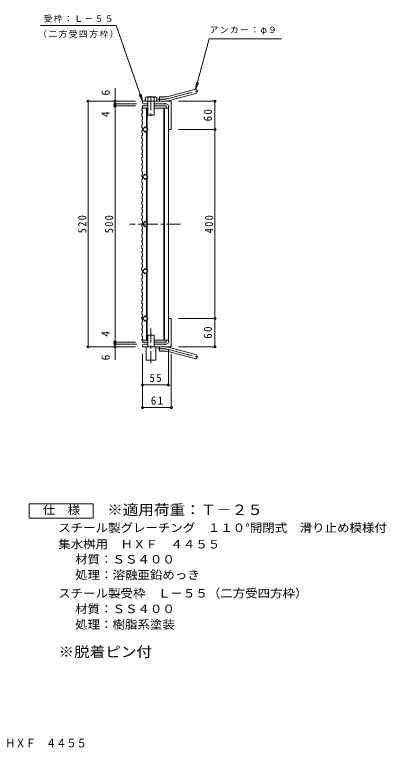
# Model space of a CAD drawing. Units: millimetres, scale not verified. Extents: x -946 to 876, y -823 to 798.
# Drawn here: x 89 to 876, y -823 to 730 of the extents above; entities that cross this region are included whole.
import ezdxf
from ezdxf.enums import TextEntityAlignment as Align

# ---------------------------------------------------------------- set-up
doc = ezdxf.new("R2010")
doc.units = ezdxf.units.MM
doc.header["$LTSCALE"] = 6
doc.header["$PDMODE"] = 32
doc.header["$PDSIZE"] = 4.8
doc.linetypes.add('CHAIN1', pattern=[8, 5, -1, 1, -1])
doc.linetypes.add('CHAIN2', pattern=[12, 9, -1, 1, -1])
for name, color, linetype, lineweight in [('A-1_ピット', 2, 'Continuous', 9), ('A-2_蓋', 3, 'Continuous', 9), ('A-4_寸法', 7, 'Continuous', 9), ('A-5_仕様文', 7, 'Continuous', 9), ('A-9_ｸｯｼｮﾝ材', 4, 'Continuous', 9), ('F-4_F-4ﾚｲﾔ', 2, 'Continuous', 9)]:
    doc.layers.add(name, color=color, linetype=linetype, lineweight=lineweight)
doc.layers.add('F-5_F-5ﾚｲﾔ', color=2, linetype='Continuous')
doc.styles.add('ＭＳ ゴシック', font='')
doc.styles.get('ＭＳ ゴシック').set_extended_font_data('MS Gothic')

msp = doc.modelspace()

# ---------------------------------------------------------------- linework, layer by layer
at = {"layer": 'A-1_ピット'}
for p, q in [((411.88, 556.285), (470.07, 571.878)), ((414.209, 547.592), (472.4, 563.184)), ((359.735, 543.479), (359.735, 546.979)), ((420.735, 546.979), (359.735, 546.979)), ((395.735, 546.979), (395.735, 555.979)), ((409.55, 555.979), (395.735, 555.979)), ((420.735, 546.979), (420.735, 486.979)), ((370.735, 540.979), (362.235, 540.979)), ((410.735, 540.979), (384.735, 540.979)), ((414.735, 536.979), (414.735, 489.479)), ((417.235, 486.979), (420.735, 486.979)), ((414.735, 36.979), (414.735, 84.479)), ((417.235, 86.979), (420.735, 86.979)), ((420.735, 86.979), (420.735, 26.979)), ((371.235, 32.979), (362.235, 32.979)), ((410.735, 32.979), (384.235, 32.979)), ((359.735, 30.479), (359.735, 26.979)), ((420.735, 26.979), (359.735, 26.979)), ((395.735, 26.979), (395.735, 17.979)), ((409.55, 17.979), (395.735, 17.979)), ((411.88, 17.672), (470.07, 2.08)), ((414.209, 26.366), (472.4, 10.773))]:
    msp.add_line(p, q, dxfattribs=at)
at = {"layer": 'A-1_ピット', "linetype": 'CHAIN2'}
for p, q in [((413.044, 551.939), (478.211, 569.4)), ((409.55, 551.479), (391.93, 551.479)), ((409.55, 22.479), (391.93, 22.479)), ((413.044, 22.019), (478.211, 4.558))]:
    msp.add_line(p, q, dxfattribs=at)
at = {"layer": 'A-1_ピット'}
for centre, radius, start, end in [((471.235, 567.531), 4.5, 285.00014, 104.99991), ((362.235, 543.479), 2.5, 180, 270), ((409.55, 564.979), 9, 270, 285.00002), ((409.55, 564.979), 18, 270, 285), ((410.735, 536.979), 4, 0, 90), ((417.235, 489.479), 2.5, 180, 270), ((417.235, 84.479), 2.5, 90, 180), ((362.235, 30.479), 2.5, 90, 180), ((410.735, 36.979), 4, 270, 0), ((409.55, 8.979), 18, 75, 90), ((409.55, 8.979), 9, 74.99998, 90), ((471.235, 6.427), 4.5, 255.00009, 74.99986)]:
    msp.add_arc(centre, radius, start, end, dxfattribs=at)
at = {"layer": 'A-1_ピット', "linetype": 'CHAIN2'}
for centre, start, end in [((409.55, 564.979), 270, 284.99995), ((409.55, 8.979), 75.00005, 90)]:
    msp.add_arc(centre, 13.5, start, end, dxfattribs=at)
at = {"layer": 'A-2_蓋'}
for p, q in [((358.235, 530.336), (359.735, 531.336)), ((358.235, 530.336), (358.235, 527.336)), ((359.735, 536.979), (359.735, 531.336)), ((359.735, 536.979), (370.735, 536.979)), ((359.735, 532.479), (370.735, 532.479)), ((368.235, 532.479), (368.235, 489.792)), ((369.735, 532.479), (369.735, 488.293)), ((384.735, 536.979), (409.735, 536.979)), ((384.735, 532.479), (414.735, 532.479)), ((404.735, 532.479), (404.735, 41.479)), ((406.235, 532.479), (406.235, 41.479)), ((409.735, 536.979), (409.735, 532.479)), ((414.735, 41.479), (414.735, 532.479)), ((358.235, 527.336), (359.735, 526.336)), ((358.235, 520.223), (359.735, 521.223)), ((358.235, 520.223), (358.235, 514.222)), ((358.235, 514.222), (359.735, 513.223)), ((359.735, 526.336), (359.735, 521.223)), ((359.735, 508.11), (359.735, 513.223)), ((358.235, 507.11), (359.735, 508.11)), ((358.235, 507.11), (358.235, 504.109)), ((358.235, 504.109), (359.735, 503.11)), ((358.235, 496.997), (359.735, 497.997)), ((358.235, 496.997), (358.235, 490.997)), ((359.735, 503.11), (359.735, 497.997)), ((358.235, 490.997), (359.735, 489.997)), ((358.235, 483.884), (359.735, 484.884)), ((358.235, 483.884), (358.235, 480.883)), ((359.735, 484.884), (359.735, 489.997)), ((368.235, 484.165), (368.235, 389.793)), ((369.735, 485.665), (369.735, 388.293)), ((358.235, 480.883), (359.735, 479.884)), ((358.235, 473.771), (359.735, 474.771)), ((358.235, 473.771), (358.235, 467.771)), ((358.235, 467.771), (359.735, 466.771)), ((359.735, 479.884), (359.735, 474.771)), ((359.735, 461.658), (359.735, 466.771)), ((358.235, 460.658), (359.735, 461.658)), ((358.235, 460.658), (358.235, 457.657)), ((358.235, 457.657), (359.735, 456.658)), ((358.235, 450.545), (359.735, 451.545)), ((358.235, 450.545), (358.235, 444.545)), ((359.735, 456.658), (359.735, 451.545)), ((358.235, 444.545), (359.735, 443.544)), ((358.235, 437.432), (359.735, 438.432)), ((358.235, 437.432), (358.235, 434.431)), ((359.735, 438.432), (359.735, 443.544)), ((358.235, 434.431), (359.735, 433.431)), ((358.235, 427.319), (359.735, 428.319)), ((358.235, 427.319), (358.235, 421.319)), ((358.235, 421.319), (359.735, 420.318)), ((359.735, 433.431), (359.735, 428.319)), ((359.735, 415.206), (359.735, 420.318)), ((358.235, 414.206), (359.735, 415.206)), ((358.235, 414.206), (358.235, 411.205)), ((358.235, 411.205), (359.735, 410.205)), ((358.235, 404.093), (359.735, 405.093)), ((358.235, 404.093), (358.235, 398.093)), ((359.735, 410.205), (359.735, 405.093)), ((358.235, 398.093), (359.735, 397.093)), ((358.235, 390.98), (359.735, 391.98)), ((358.235, 390.98), (358.235, 387.98)), ((359.735, 391.98), (359.735, 397.093)), ((358.235, 387.98), (359.735, 386.98)), ((358.235, 380.867), (359.735, 381.867)), ((358.235, 380.867), (358.235, 374.867)), ((358.235, 374.867), (359.735, 373.867)), ((359.735, 386.98), (359.735, 381.867)), ((359.735, 368.754), (359.735, 373.867)), ((368.235, 384.165), (368.235, 289.792)), ((369.735, 288.293), (369.735, 385.665)), ((358.235, 367.754), (359.735, 368.754)), ((358.235, 367.754), (358.235, 364.754)), ((358.235, 364.754), (359.735, 363.754)), ((358.235, 357.641), (359.735, 358.641)), ((358.235, 357.641), (358.235, 351.641)), ((359.735, 363.754), (359.735, 358.641)), ((358.235, 351.641), (359.735, 350.641)), ((358.235, 344.528), (359.735, 345.528)), ((358.235, 344.528), (358.235, 341.528)), ((359.735, 345.528), (359.735, 350.641)), ((358.235, 341.528), (359.735, 340.528)), ((358.235, 334.415), (359.735, 335.415)), ((358.235, 334.415), (358.235, 328.415)), ((358.235, 328.415), (359.735, 327.415)), ((359.735, 340.528), (359.735, 335.415)), ((359.735, 322.302), (359.735, 327.415)), ((358.235, 321.302), (359.735, 322.302)), ((358.235, 321.302), (358.235, 318.302)), ((358.235, 318.302), (359.735, 317.302)), ((358.235, 311.189), (359.735, 312.189)), ((358.235, 311.189), (358.235, 305.189)), ((359.735, 317.302), (359.735, 312.189)), ((358.235, 305.189), (359.735, 304.189)), ((358.235, 298.076), (359.735, 299.076)), ((358.235, 298.076), (358.235, 295.076)), ((358.235, 295.076), (359.735, 294.076)), ((359.735, 299.076), (359.735, 304.189)), ((358.235, 287.963), (359.735, 288.963)), ((358.235, 287.963), (358.235, 281.963)), ((358.235, 281.963), (359.735, 280.963)), ((359.735, 294.076), (359.735, 288.963)), ((359.735, 275.85), (359.735, 280.963)), ((368.235, 189.793), (368.235, 284.165)), ((369.735, 188.293), (369.735, 285.665)), ((358.235, 274.85), (359.735, 275.85)), ((358.235, 274.85), (358.235, 271.85)), ((358.235, 271.85), (359.735, 270.85)), ((358.235, 264.737), (359.735, 265.737)), ((358.235, 264.737), (358.235, 258.737)), ((359.735, 270.85), (359.735, 265.737)), ((358.235, 258.737), (359.735, 257.737)), ((358.235, 251.624), (359.735, 252.624)), ((358.235, 251.624), (358.235, 248.624)), ((358.235, 248.624), (359.735, 247.624)), ((359.735, 252.624), (359.735, 257.737)), ((358.235, 241.511), (359.735, 242.511)), ((358.235, 241.511), (358.235, 235.511)), ((358.235, 235.511), (359.735, 234.511)), ((359.735, 247.624), (359.735, 242.511)), ((359.735, 229.398), (359.735, 234.511)), ((358.235, 228.398), (359.735, 229.398)), ((358.235, 228.398), (358.235, 225.398)), ((358.235, 225.398), (359.735, 224.398)), ((358.235, 218.285), (359.735, 219.285)), ((358.235, 218.285), (358.235, 212.285)), ((359.735, 224.398), (359.735, 219.285)), ((358.235, 212.285), (359.735, 211.285)), ((358.235, 205.172), (359.735, 206.172)), ((358.235, 205.172), (358.235, 202.172)), ((358.235, 202.172), (359.735, 201.172)), ((359.735, 206.172), (359.735, 211.285)), ((358.235, 195.059), (359.735, 196.059)), ((358.235, 195.059), (358.235, 189.059)), ((358.235, 189.059), (359.735, 188.059)), ((359.735, 201.172), (359.735, 196.059)), ((359.735, 182.946), (359.735, 188.059)), ((358.235, 181.946), (359.735, 182.946)), ((358.235, 181.946), (358.235, 178.946)), ((358.235, 178.946), (359.735, 177.946)), ((358.235, 171.833), (359.735, 172.833)), ((358.235, 171.833), (358.235, 165.833)), ((359.735, 177.946), (359.735, 172.833)), ((368.235, 89.793), (368.235, 184.165)), ((369.735, 88.292), (369.735, 185.665)), ((358.235, 165.833), (359.735, 164.833)), ((358.235, 158.72), (359.735, 159.72)), ((358.235, 158.72), (358.235, 155.72)), ((358.235, 155.72), (359.735, 154.72)), ((359.735, 159.72), (359.735, 164.833)), ((358.235, 148.607), (359.735, 149.607)), ((358.235, 148.607), (358.235, 142.607)), ((358.235, 142.607), (359.735, 141.607)), ((359.735, 154.72), (359.735, 149.607)), ((359.735, 136.494), (359.735, 141.607)), ((358.235, 135.494), (359.735, 136.494)), ((358.235, 135.494), (358.235, 132.494)), ((358.235, 132.494), (359.735, 131.494)), ((358.235, 125.381), (359.735, 126.381)), ((358.235, 125.381), (358.235, 119.381)), ((359.735, 131.494), (359.735, 126.381)), ((358.235, 119.381), (359.735, 118.381)), ((358.235, 112.268), (359.735, 113.268)), ((358.235, 112.268), (358.235, 109.268)), ((358.235, 109.268), (359.735, 108.268)), ((359.735, 113.268), (359.735, 118.381)), ((358.235, 102.155), (359.735, 103.155)), ((358.235, 102.155), (358.235, 96.155)), ((358.235, 96.155), (359.735, 95.155)), ((359.735, 108.268), (359.735, 103.155)), ((359.735, 90.042), (359.735, 95.155)), ((358.235, 89.042), (359.735, 90.042)), ((358.235, 89.042), (358.235, 86.042)), ((358.235, 86.042), (359.735, 85.042)), ((358.235, 78.929), (359.735, 79.929)), ((358.235, 78.929), (358.235, 72.929)), ((359.735, 85.042), (359.735, 79.929)), ((368.235, 41.479), (368.235, 84.165)), ((369.735, 41.479), (369.735, 85.665)), ((358.235, 72.929), (359.735, 71.929)), ((358.235, 65.816), (359.735, 66.816)), ((358.235, 65.816), (358.235, 62.816)), ((358.235, 62.816), (359.735, 61.816)), ((359.735, 66.816), (359.735, 71.929)), ((358.235, 55.703), (359.735, 56.703)), ((358.235, 55.703), (358.235, 49.703)), ((358.235, 49.703), (359.735, 48.703)), ((359.735, 61.816), (359.735, 56.703)), ((359.735, 43.59), (359.735, 48.703)), ((358.235, 42.59), (359.735, 43.59)), ((359.735, 36.979), (359.735, 41.479)), ((359.735, 36.979), (371.235, 36.979)), ((384.235, 41.479), (414.735, 41.479))]:
    msp.add_line(p, q, dxfattribs=at)
at = {"layer": 'A-2_蓋', "linetype": 'CHAIN1'}
msp.add_line((440.548, 286.979), (331.952, 286.979), dxfattribs=at)
at = {"layer": 'A-2_蓋'}
for points in [[(371.049, 486.979), (365.392, 481.322), (359.735, 486.979), (365.392, 492.636)], [(371.049, 386.979), (365.392, 381.322), (359.735, 386.979), (365.392, 392.636)], [(371.049, 286.979), (365.392, 292.636), (359.735, 286.979), (365.392, 281.322)], [(371.049, 186.979), (365.392, 192.636), (359.735, 186.979), (365.392, 181.322)], [(371.049, 86.979), (365.392, 92.636), (359.735, 86.979), (365.392, 81.322)]]:
    msp.add_lwpolyline(points, close=True, dxfattribs=at)
for points in [[(358.235, 42.59), (358.235, 41.479), (371.235, 41.479)], [(384.235, 36.979), (409.735, 36.979), (409.735, 41.479)]]:
    msp.add_lwpolyline(points, dxfattribs=at)
at = {"layer": 'A-4_寸法'}
for p, q in [((301.577, -0.643), (301.577, 574.167)), ((344.735, 546.979), (242.792, 546.979)), ((244.591, 26.979), (244.591, 546.979)), ((435.735, 546.979), (515.036, 546.979)), ((513.236, 26.979), (513.236, 546.979)), ((347.235, 540.979), (299.777, 540.979)), ((344.735, 536.979), (299.777, 536.979)), ((435.735, 486.979), (515.036, 486.979)), ((435.735, 86.979), (515.036, 86.979)), ((344.735, 36.979), (299.777, 36.979)), ((347.235, 32.979), (299.777, 32.979)), ((344.735, 26.979), (242.792, 26.979)), ((414.735, 21.979), (414.735, -55.422)), ((435.735, 26.979), (515.036, 26.979)), ((359.735, 11.979), (359.735, -103.422)), ((420.735, 11.979), (420.735, -103.422)), ((359.735, -53.622), (414.735, -53.622)), ((359.735, -101.622), (420.735, -101.622))]:
    msp.add_line(p, q, dxfattribs=at)
for p in [(244.591, 546.979), (301.577, 546.979), (513.236, 546.979), (301.577, 540.979), (301.577, 536.979), (513.236, 486.979), (513.236, 86.979), (301.577, 36.979), (301.577, 32.979), (244.591, 26.979), (301.577, 26.979), (513.236, 26.979), (359.735, -53.622), (414.735, -53.622), (359.735, -101.622), (420.735, -101.622)]:
    msp.add_point(p, dxfattribs=at)
at = {"layer": 'A-5_仕様文'}
for p, q in [((143.403, 707.038), (303.847, 707.038)), ((472.4, 571.878), (501.097, 678.979)), ((501.097, 678.979), (654.208, 678.979)), ((472.4, 571.878), (474.358, 586.749)), ((472.4, 571.878), (478.14, 585.736)), ((359.735, 546.979), (356.681, 561.664))]:
    msp.add_line(p, q, dxfattribs=at)
msp.add_lwpolyline([(303.847, 707.038), (359.735, 546.979), (352.984, 560.374)], dxfattribs=at)
at = {"layer": 'A-9_ｸｯｼｮﾝ材'}
for p, q in [((368.016, 555.939), (387.455, 555.939)), ((370.735, 546.979), (370.735, 554.898)), ((370.735, 546.979), (370.735, 516.979)), ((384.735, 546.979), (384.735, 554.898)), ((384.735, 546.979), (384.735, 516.979)), ((390.174, 554.898), (390.174, 546.979)), ((370.735, 516.979), (384.735, 516.979)), ((371.235, 51.979), (384.235, 51.979)), ((371.235, 51.979), (371.235, 26.978)), ((384.235, 51.979), (384.235, 26.978)), ((367.735, 26.978), (367.735, -1.022)), ((387.735, 26.978), (387.735, -1.022)), ((367.735, -1.022), (387.735, -1.022))]:
    msp.add_line(p, q, dxfattribs=at)
at = {"layer": 'A-9_ｸｯｼｮﾝ材', "linetype": 'CHAIN1'}
for p, q in [((377.735, 557.874), (377.735, 511.517)), ((377.735, 65.682), (377.735, -7.513))]:
    msp.add_line(p, q, dxfattribs=at)
at = {"layer": 'A-9_ｸｯｼｮﾝ材'}
msp.add_lwpolyline([(365.296, 554.898), (365.296, 546.979), (390.174, 546.979)], dxfattribs=at)
for centre, radius, start, end in [((368.016, 551.865), 4.074, 48.12389, 131.8763), ((377.735, 531.873), 24.066, 73.09029, 106.90971), ((387.455, 551.865), 4.074, 48.1237, 131.87611)]:
    msp.add_arc(centre, radius, start, end, dxfattribs=at)
at = {"layer": 'F-4_F-4ﾚｲﾔ'}
msp.add_lwpolyline([(119.959, -335.42), (119.959, -305.42), (254.959, -305.42), (254.959, -335.42)], close=True, dxfattribs=at)

# ---------------------------------------------------------------- texts
at = {"layer": 'A-4_寸法', "color": 2, "style": 'ＭＳ ゴシック'}
for s, p in [('6', (295.577, 558.926)), ('4', (295.577, 513.264)), ('4', (295.577, 48.572)), ('6', (295.577, -1.627))]:
    msp.add_text(s, height=17.6, rotation=90, dxfattribs=at).set_placement(p, align=Align.BOTTOM_LEFT)
at = {"layer": 'A-4_寸法', "color": 2, "char_height": 17.6, "attachment_point": 7, "rotation": 90, "style": 'ＭＳ ゴシック'}
for s, insert in [('\\T1.27;\\W0.95;60', (507.237, 504.229)), ('\\T1.27;\\W0.9;520', (240.992, 267.479)), ('\\T1.27;\\W0.9;500', (297.977, 267.479)), ('\\T1.27;\\W0.9;400', (509.637, 267.479)), ('\\T1.27;\\W0.95;60', (507.237, 44.229))]:
    msp.add_mtext(s, dxfattribs=dict(at, insert=insert))
at = {"layer": 'A-4_寸法', "color": 2, "char_height": 17.6, "attachment_point": 7, "style": 'ＭＳ ゴシック'}
for s, insert in [('\\T1.27;\\W0.95;55', (374.485, -47.622)), ('\\T1.27;\\W0.95;61', (377.485, -95.622))]:
    msp.add_mtext(s, dxfattribs=dict(at, insert=insert))
at = {"layer": 'A-5_仕様文', "char_height": 13.2, "attachment_point": 7, "style": 'ＭＳ ゴシック'}
for s, insert in [('\\T1.17;受枠：Ｌ－５５', (150.174, 713.356)), ('\\T1.17;アンカー：φ９', (501.726, 687.585)), ('\\T1.17;（二方受四方枠）', (138.848, 680.636))]:
    msp.add_mtext(s, dxfattribs=dict(at, insert=insert))
at = {"layer": 'F-4_F-4ﾚｲﾔ', "style": 'ＭＳ ゴシック', "width": 1.1}
for s, p in [('仕\u3000様', (148.459, -332.421)), ('スチール製グレーチング\u3000１１０°開閉式\u3000滑り止め模様付', (181.212, -370.172)), ('集水桝用\u3000ＨＸＦ\u3000４４５５', (181.212, -404.86)), ('材質：ＳＳ４００', (217.04, -436.842)), ('処理：溶融亜鉛めっき', (217.04, -469.842)), ('スチール製受枠\u3000Ｌ－５５（二方受四方枠）', (181.213, -508.843)), ('材質：ＳＳ４００', (217.04, -541.843)), ('処理：樹脂系塗装', (217.04, -574.843))]:
    msp.add_text(s, height=17.6, dxfattribs=at).set_placement(p, align=Align.BOTTOM_LEFT)
at = {"layer": 'F-4_F-4ﾚｲﾔ', "color": 3, "style": 'ＭＳ ゴシック', "width": 1.1}
msp.add_text('※脱着ピン付', height=21.99, dxfattribs=at).set_placement((181.97, -636.057), align=Align.BOTTOM_LEFT)
at = {"layer": 'F-5_F-5ﾚｲﾔ', "color": 3, "style": 'ＭＳ ゴシック', "width": 1.1}
msp.add_text('※適用荷重：Ｔ－２５', height=21.99, dxfattribs=at).set_placement((284.959, -335.42), align=Align.BOTTOM_LEFT)
at = {"layer": 'F-5_F-5ﾚｲﾔ', "style": 'ＭＳ ゴシック', "width": 0.9}
msp.add_text('集水桝用\u3000ＨＸＦ\u3000４４５５', height=17.6, dxfattribs=at).set_placement((-39.071, -825.907), align=Align.BOTTOM_LEFT)

doc.saveas('drawing.dxf')
